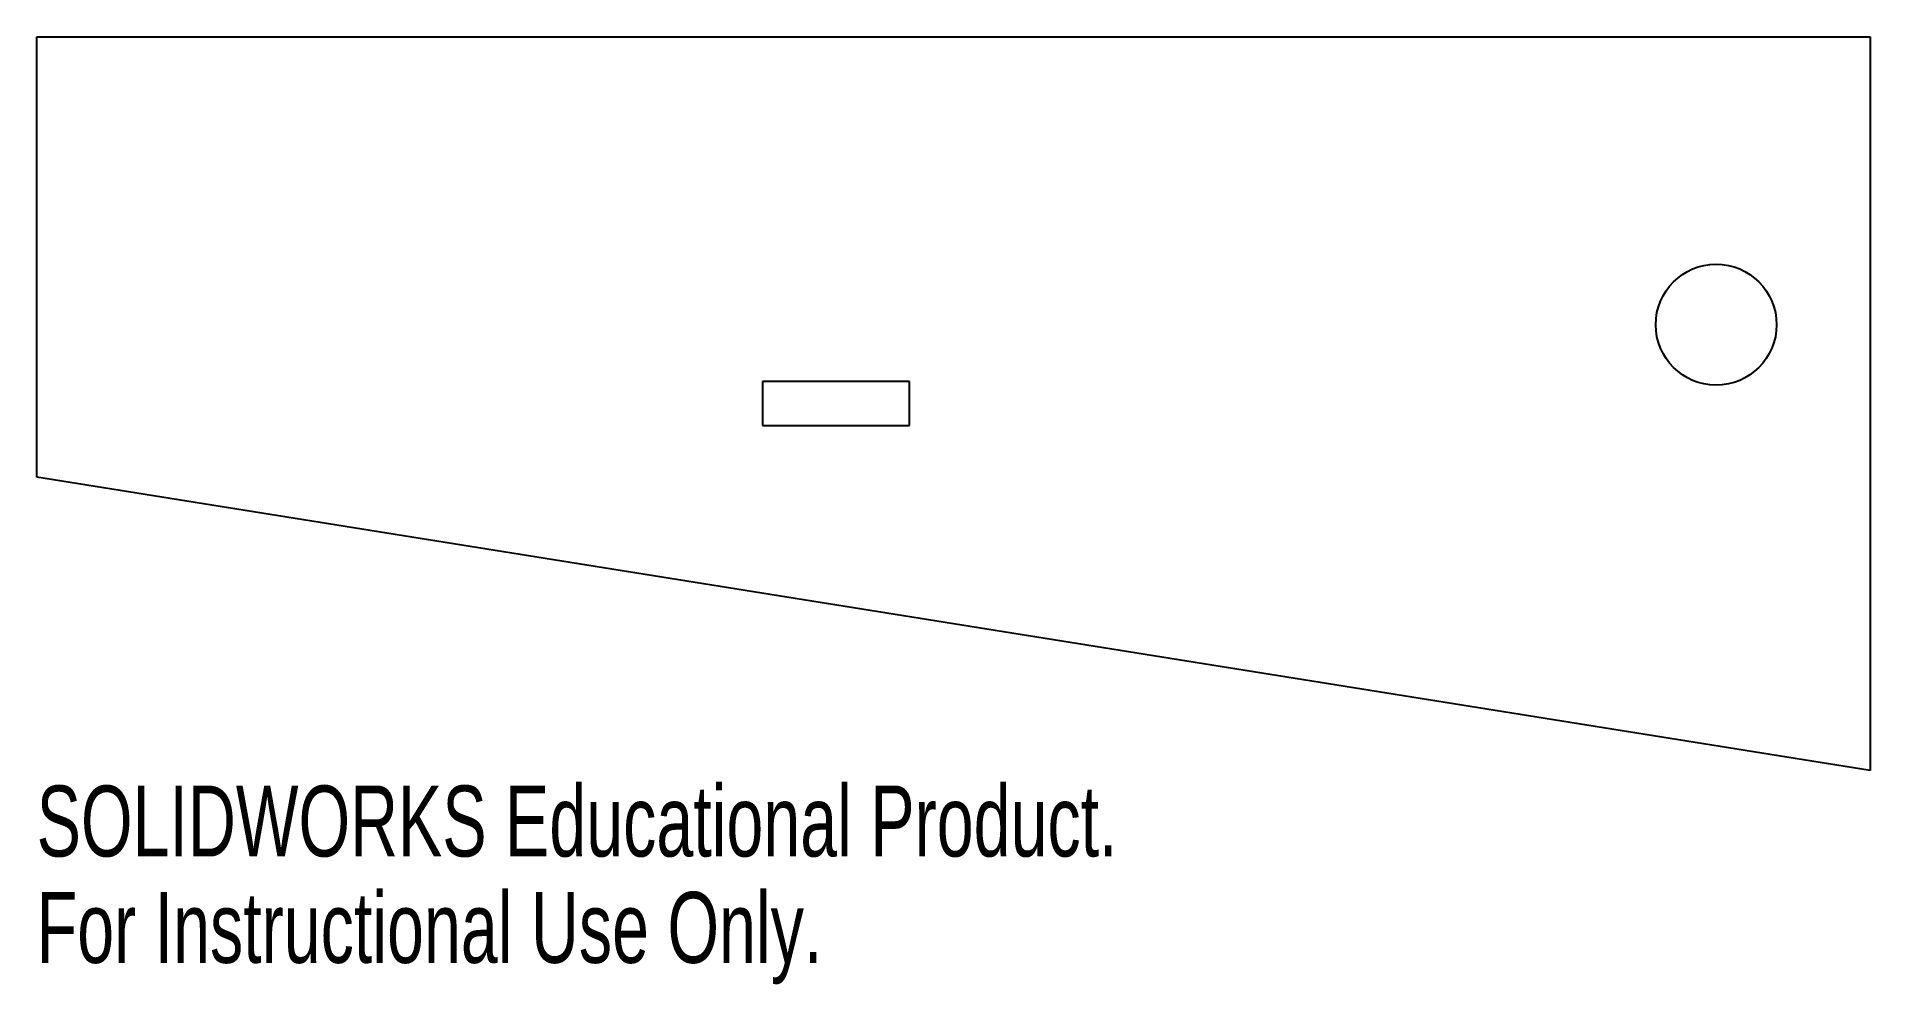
# Model space of a CAD drawing. Header units: millimetres. Extents: x 0 to 125, y -35 to 30.
import ezdxf

# ---------------------------------------------------------------- set-up
doc = ezdxf.new("R2010")
doc.units = ezdxf.units.MM
doc.styles.add('SLDTEXTSTYLE0', font='TXT', dxfattribs={"width": 0.7})

msp = doc.modelspace()

# ---------------------------------------------------------------- linework, layer by layer
at = {"color": 7, "linetype": 'Continuous', "lineweight": 25}
for p, q in [((0, 0), (0, 30)), ((0, 30), (125, 30)), ((125, 30), (125, -20)), ((59.49, 6.51), (49.49, 6.51)), ((49.49, 6.51), (49.49, 3.5)), ((59.49, 3.5), (59.49, 6.51)), ((49.49, 3.5), (59.49, 3.5)), ((125, -20), (0, 0))]:
    msp.add_line(p, q, dxfattribs=at)
msp.add_circle((114.49, 10.38), 4.12, dxfattribs=at)

# ---------------------------------------------------------------- texts
at = {"color": 7, "linetype": 'Continuous', "char_height": 4.8336, "attachment_point": 1, "style": 'SLDTEXTSTYLE0'}
for s, insert in [('SOLIDWORKS Educational Product.', (0, -21.02)), ('For Instructional Use Only.', (0, -28.27))]:
    msp.add_mtext(s, dxfattribs=dict(at, insert=insert))

doc.saveas('drawing.dxf')
